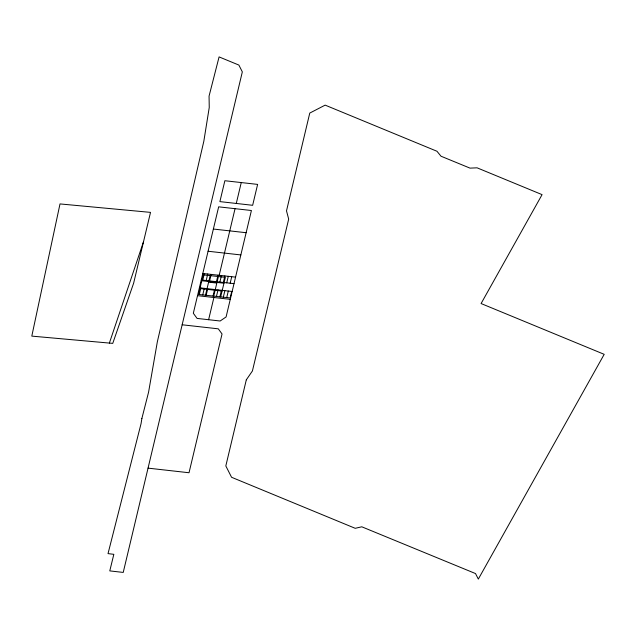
<?xml version="1.0" encoding="UTF-8"?>
<svg xmlns="http://www.w3.org/2000/svg" width="636" height="636" viewBox="0 0 636 636"><rect width="100%" height="100%" fill="white"/><g stroke="black" fill="none" stroke-linecap="round" stroke-linejoin="round"><path stroke-width="0.95" d="M208.083 251.244L218.657 206.835L251.411 210.508L226.09 316.943L220.143 321.005L197.081 318.413L193.328 313.27L208.083 251.244L240.845 254.933M199.33 294.484L200.881 287.965M202.749 280.15L204.307 273.631M202.757 294.865L204.307 288.354M206.175 280.532L207.734 274.013M205.484 295.223L210.166 275.627M206.183 295.255L207.734 288.736M211.16 274.402L209.292 282.217L216.145 282.988L218.013 275.165M213.036 296.018L214.586 289.507M213.704 296.145L218.387 276.549M208.616 319.717L213.903 297.513M219.181 275.309L235.05 208.672M236.282 203.448L252.651 205.301L257.62 184.4L224.866 180.727L219.889 201.612L236.282 203.448L241.251 182.572M216.463 296.408L218.013 289.889M219.881 282.066L221.439 275.555M219.889 296.789L221.439 290.27M223.308 282.456L224.866 275.937M220.676 296.925L225.359 277.328L203.194 274.847L198.512 294.444L230.168 297.942L231.719 291.423M223.315 297.171L224.866 290.66M226.734 282.837L228.292 276.318M226.742 297.561L228.292 291.042M230.16 283.219L231.719 276.708M109.376 343.074L112.747 343.384L133.639 283.163L150.517 212.376L60.007 203.925L31.8 336.118L109.376 343.074L143.426 241.99M213.37 229.04L246.124 232.712M202.805 273.464L235.559 277.137M201.254 279.983L234.008 283.656M201.787 280.73L223.952 283.219M199.394 287.798L232.148 291.471M199.919 288.553L222.083 291.042M197.518 295.668L230.272 299.341M182.166 324.781L218.299 328.828L222.044 333.972L189.027 472.747L148.045 468.136M141.884 418.456L141.049 423.671L108.025 553.622L113.836 554.322L109.782 570.897L123.233 572.416L242.332 71.868L238.866 65.063L219.086 56.906L209.061 96.116L209.244 107.484L203.83 141.248L157.346 341.778L148.578 392.166L141.884 418.456M246.307 379.843L225.82 465.942L231.576 477.278L355.222 528.309L361.789 526.799L475.513 573.561L478.328 579.094L604.2 354.332L481.086 303.547L542.079 194.64L477.087 167.825L470.004 168.127L441.01 156.218L436.956 151.257L325.147 105.131L309.764 113.081L286.502 210.874L288.68 219.118L252.413 370.979L246.307 379.843"/></g></svg>
